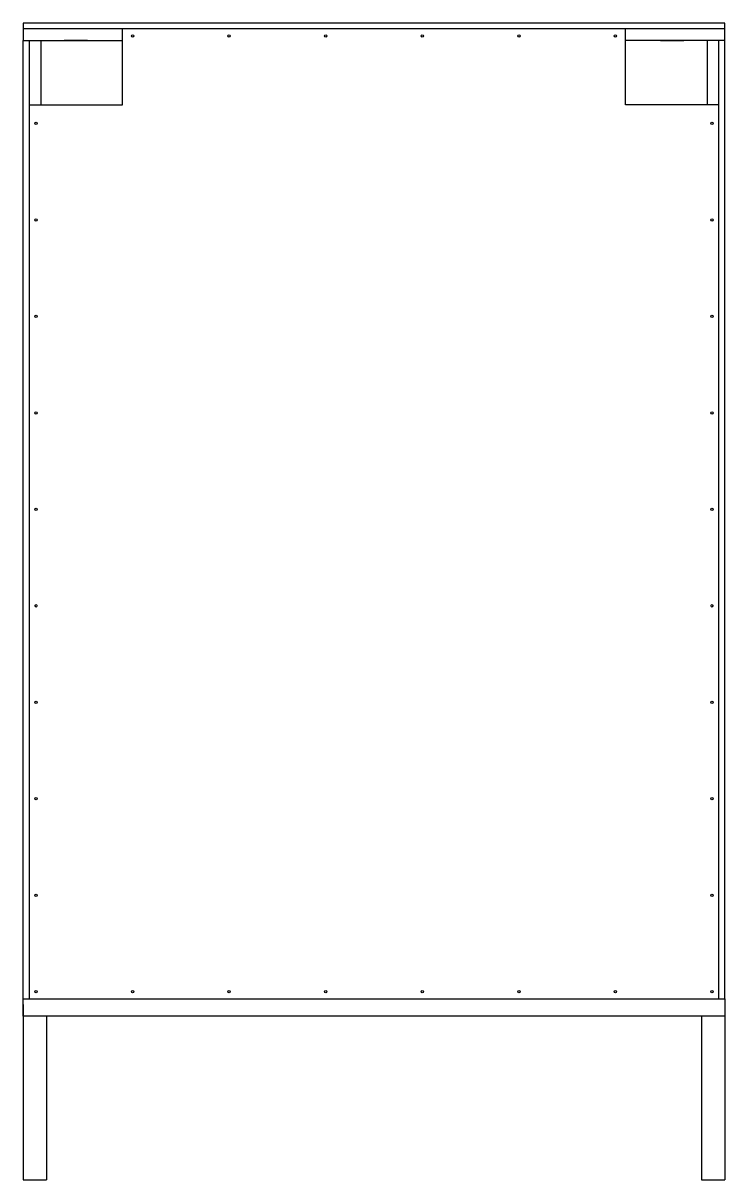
# Model space of a CAD drawing. Header units: centimetres. Extents: x 95 to 1072, y -88 to 650.
# Drawn here: x 433 to 493, y 473.6 to 572.6 of the extents above; entities that cross this region are included whole.
import ezdxf

# ---------------------------------------------------------------- set-up
doc = ezdxf.new("R2010")
doc.units = ezdxf.units.CM
doc.layers.add('mobile', color=7, linetype='Continuous')

msp = doc.modelspace()

# ---------------------------------------------------------------- linework, layer by layer
at = {"layer": 'mobile'}
for p, q in [((493.018, 572.563), (433.018, 572.563)), ((433.018, 572.563), (433.018, 571.063)), ((493.018, 489.063), (493.018, 572.563)), ((493.018, 572.063), (433.018, 572.063)), ((441.518, 565.563), (441.518, 572.063)), ((484.518, 565.563), (484.518, 572.063)), ((433.018, 489.063), (433.018, 571.063)), ((433.018, 571.063), (433.518, 571.063)), ((433.518, 571.063), (433.518, 489.063)), ((433.518, 571.063), (441.518, 571.063)), ((434.518, 571.063), (434.518, 565.563)), ((438.518, 571.063), (436.518, 571.063)), ((492.518, 571.063), (484.518, 571.063)), ((487.518, 571.063), (489.518, 571.063)), ((491.518, 571.063), (491.518, 565.563)), ((492.518, 489.063), (492.518, 571.063)), ((493.018, 571.063), (492.518, 571.063)), ((433.518, 565.563), (441.518, 565.563)), ((492.518, 565.563), (484.518, 565.563)), ((433.018, 489.063), (493.018, 489.063)), ((433.018, 487.563), (433.018, 489.063)), ((493.018, 489.063), (493.018, 487.563)), ((493.018, 489.063), (493.018, 473.563)), ((433.018, 488.563), (433.018, 473.563)), ((493.018, 487.563), (433.018, 487.563)), ((435.018, 487.563), (435.018, 473.563)), ((491.018, 487.563), (491.018, 473.563)), ((433.018, 473.563), (435.018, 473.563)), ((491.018, 473.563), (493.018, 473.563))]:
    msp.add_line(p, q, dxfattribs=at)
for centre in [(442.375, 571.463), (450.632, 571.463), (458.889, 571.463), (467.146, 571.463), (475.403, 571.463), (483.66, 571.463), (434.118, 563.977), (491.917, 563.977), (434.118, 555.72), (491.917, 555.72), (434.118, 547.463), (491.917, 547.463), (434.118, 539.206), (491.917, 539.206), (434.118, 530.949), (491.917, 530.949), (434.118, 522.692), (491.917, 522.692), (434.118, 514.435), (491.917, 514.435), (434.118, 506.177), (491.917, 506.177), (434.118, 497.92), (491.917, 497.92), (434.118, 489.663), (434.118, 489.663), (442.375, 489.663), (450.632, 489.663), (458.889, 489.663), (467.146, 489.663), (475.403, 489.663), (483.66, 489.663), (491.917, 489.663), (491.917, 489.663)]:
    msp.add_circle(centre, 0.1, dxfattribs=at)

doc.saveas('drawing.dxf')
